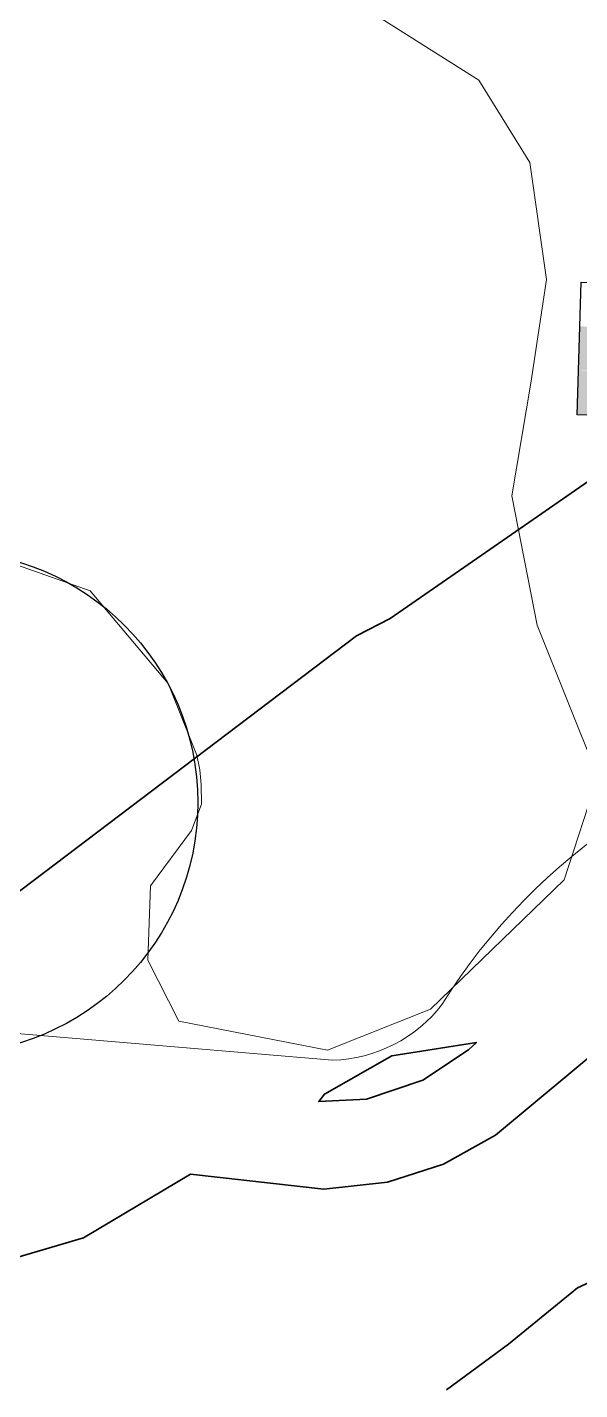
# Model space of a CAD drawing. Header units: metres. Extents: x 1477905 to 1478744, y 4202276 to 4202610.
# Drawn here: x 1478113.3 to 1478140.8, y 4202289 to 4202356.8 of the extents above; entities that cross this region are included whole.
import ezdxf

# ---------------------------------------------------------------- set-up
doc = ezdxf.new("R2010")
doc.units = ezdxf.units.M
doc.layers.add('Nouveau Terrain - CN - Courbes', color=22, linetype='Continuous', lineweight=0)
for name, color, linetype in [('PVcase Device Coloring', 7, 'Continuous'), ('PVcase PV Area', 30, 'Continuous'), ('PVcase PV Modules (full frames)', 142, 'Continuous'), ('PVcase PV Modules (optimised)', 142, 'Continuous')]:
    doc.layers.add(name, color=color, linetype=linetype)
doc.layers.add('PVcase Offsets', color=240, linetype='Continuous', plot=False)

# ---------------------------------------------------------------- blocks, each defined once
blk = doc.blocks.new('3P18@15DEG F FX ID1 PVBlock')
at = {"layer": 'PVcase PV Modules (optimised)', "color": 0}
blk.add_polyline3d([(0, 0, 1.773945735132677), (21.06698842950539, -0.5810537936249766, 1.773945735132684), (20.88445742833417, -7.198992669318528, 7.019385073192552e-15), (-0.1825310011712116, -6.617938875693552, 0)], close=True, dxfattribs=at)

msp = doc.modelspace()

# ---------------------------------------------------------------- hatches: boundary and pattern name
at = {"layer": 'PVcase Device Coloring', "true_color": 0xb3ff80, "transparency": 33554582}
for points in [[(1478140.759377259, 4202341.930691437), (1478140.688878799, 4202339.731420058), (1478157.063371726, 4202339.279791137), (1478157.133870185, 4202341.479062516)], [(1478140.684332066, 4202339.72188253), (1478140.622154094, 4202337.522381661), (1478172.471033827, 4202336.643949869), (1478172.533211799, 4202338.843450739)]]:
    msp.add_hatch(color=71, dxfattribs=at).paths.add_polyline_path(points, flags=0)

# ---------------------------------------------------------------- linework, layer by layer
at = {"layer": 'Nouveau Terrain - CN - Courbes', "linetype": 'Continuous', "lineweight": 35}
for points in [[(1478108.201662792, 4202310.286563788, 79), (1478129.648820191, 4202326.529082592, 79), (1478131.325178437, 4202327.386794096, 79), (1478146.788935921, 4202338.104896107, 79), (1478150.584058713, 4202340.325232695, 79), (1478154.523617674, 4202342.235574438, 79), (1478158.607612805, 4202343.835921335, 79), (1478168.154587835, 4202346.603702808, 79), (1478173.782166189, 4202347.811481615, 79), (1478177.965599721, 4202348.287399109, 79), (1478180.922794931, 4202349.103019699, 79), (1478183.651854246, 4202350.490134071, 79), (1478185.66780204, 4202352.018921008, 79), (1478189.245597964, 4202354.888711737, 79), (1478191.782635741, 4202356.570647975, 79), (1478193.89331294, 4202358.324786164, 79)], [(1478121.382132999, 4202299.734036826, 78), (1478128.016649849, 4202298.981513477, 78), (1478131.179270101, 4202299.330759494, 78), (1478133.972709733, 4202300.225544446, 78), (1478136.561572861, 4202301.66129503, 78), (1478142.275407581, 4202306.438949123, 78), (1478144.890892534, 4202307.670549932, 78), (1478162.539135519, 4202312.129217134, 78), (1478165.169816849, 4202313.274592247, 78), (1478173.185434148, 4202318.653203023, 78)], [(1478134.125610573, 4202288.995906329, 77), (1478137.208049535, 4202291.265125246, 77), (1478140.633685484, 4202294.062467393, 77), (1478141.260048042, 4202294.350007344, 77), (1478145.477499136, 4202297.423166695, 77), (1478146.538356566, 4202297.768590234, 77), (1478148.582014146, 4202299.060908938, 77), (1478149.935770736, 4202299.616292588, 77), (1478152.610937417, 4202301.533946476, 77), (1478154.491286955, 4202302.329583716, 77), (1478155.878817499, 4202303.220324087, 77), (1478157.480115487, 4202303.89656105, 77), (1478158.826903258, 4202304.770543031, 77), (1478169.09304094, 4202309.416261383, 77), (1478176.402149951, 4202312.546547268, 77), (1478180.577190712, 4202314.095739692, 77), (1478186.963329211, 4202315.963052778, 77), (1478192.503040608, 4202317.394519381, 77), (1478196.704720402, 4202318.173452113, 77)], [(1478111.247689187, 4202289.787323479, 78), (1478112.030941515, 4202292.201584166, 78), (1478111.397910509, 4202293.281708454, 78), (1478109.265413448, 4202294.427750453, 78), (1478109.860068047, 4202294.728156476, 78), (1478116.054477771, 4202296.550993767, 78), (1478121.382132988, 4202299.734036827, 78)]]:
    msp.add_polyline3d(points, dxfattribs=at)
msp.add_polyline3d([(1478135.214328359, 4202305.912816104, 78), (1478132.949822622, 4202304.409438057, 78), (1478130.141469412, 4202303.464897313, 78), (1478127.765489562, 4202303.353347737, 78), (1478128.048862496, 4202303.717118719, 78), (1478131.404083314, 4202305.622985778, 78), (1478135.612643758, 4202306.288284254, 78)], close=True, dxfattribs=at)
at = {"layer": 'PVcase Offsets', "lineweight": 0}
msp.add_lwpolyline([(1478129.025740175, 4202358.43908219), (1478135.728674809, 4202354.19037751), (1478138.264659104, 4202350.09023671), (1478139.10017135, 4202344.26861637), (1478138.319814206, 4202339.098634491), (1478137.374771767, 4202333.48899318), (1478138.635595904, 4202327.058158251), (1478141.64525624, 4202319.525404421), (1478139.971973883, 4202314.38723589), (1478133.334717313, 4202307.94094553), (1478128.195481751, 4202305.896532261), (1478120.796736929, 4202307.34840329), (1478119.265473231, 4202310.373189471), (1478119.397682238, 4202314.081210321), (1478121.432831032, 4202316.8303246), (1478121.93271585, 4202318.146731742), (1478121.916631187, 4202319.12785824), (1478121.8563137, 4202319.856064586), (1478121.697477651, 4202320.59021201), (1478120.280016707, 4202324.15655591), (1478116.395570548, 4202328.772773061), (1478111.934087098, 4202330.34630985)], dxfattribs=at)
at = {"layer": 'PVcase Offsets'}
msp.add_circle((1478109.251859285, 4202318.22241496), 12.5, dxfattribs=at)
at = {"layer": 'PVcase PV Area', "color": 92, "lineweight": 0, "ltscale": 0.3}
msp.add_lwpolyline([(1478081.195897831, 4202309.408074516, -0.05134033259658074), (1478078.780944264, 4202309.865308243), (1478063.362561366, 4202314.461482239, 0.05805379121474256), (1478060.627146449, 4202314.941552777, 0.01764863790454796), (1478045.521908471, 4202315.280897629), (1477980.304835158, 4202315.382556441), (1477969.227141967, 4202315.399824084, -0.5981483022966041), (1477963.409771807, 4202326.276816209), (1477966.523975583, 4202330.958387922), (1477988.681383842, 4202364.267542757), (1478000.256834568, 4202382.239012351), (1478010.317299969, 4202397.723511036), (1478024.479096755, 4202416.97208983), (1478037.541256056, 4202436.830169353), (1478046.880113991, 4202449.340671219), (1478048.925549185, 4202451.178073373), (1478191.473299444, 4202447.246428729, 0.1064139140517762), (1478196.779234951, 4202442.745830558), (1478193.703769114, 4202331.24014277), (1478155.058289575, 4202322.182856176, 0.2166355322477609), (1478133.90654308, 4202308.191252904, -0.2264994037307809), (1478128.45885733, 4202305.403806316), (1478120.587080255, 4202306.0704303)], format="xyb", close=True, dxfattribs=at)

# ---------------------------------------------------------------- block references
at = {"layer": 'PVcase PV Modules (full frames)', "extrusion": (0.01667656852201276, -0.0004599605414313071, 0.9998608305652497), "rotation": 271.5798884593579}
msp.add_blockref('3P18@15DEG F FX ID1 PVBlock', (4241500.104531752, -1361526.219455461, 22797.46566941732), dxfattribs=at)

doc.saveas('drawing.dxf')
